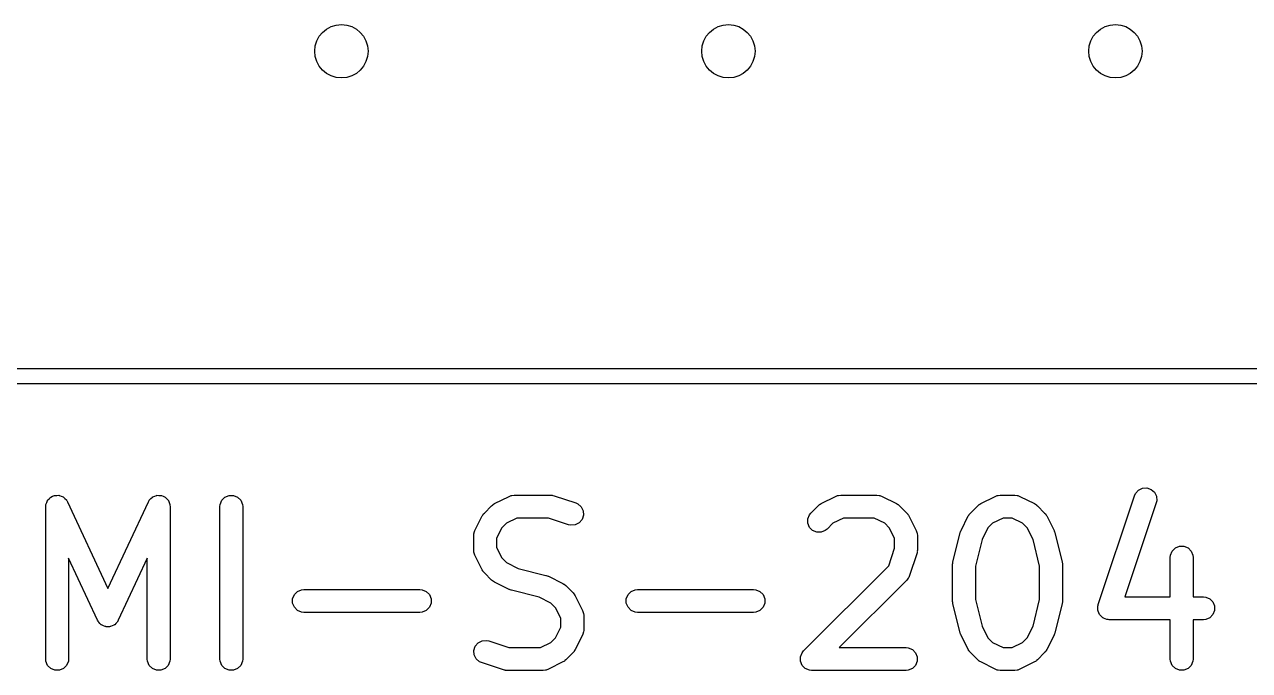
# Model space of a CAD drawing. Extents: x 3.77 to 7.16, y -4.93 to -3.32.
# Drawn here: x 6.1182 to 6.4348, y -4.8636 to -4.6968 of the extents above; entities that cross this region are included whole.
import ezdxf

# ---------------------------------------------------------------- set-up
doc = ezdxf.new("R2010")
doc.units = 0
doc.header["$MEASUREMENT"] = 0
doc.layers.add('BLACK', color=7, linetype='CONTINUOUS')

msp = doc.modelspace()

# ---------------------------------------------------------------- linework, layer by layer
at = {"layer": 'BLACK', "linetype": 'CONTINUOUS'}
for p, q in [((5.66648, -4.78566), (6.92238, -4.78566)), ((6.92435, -4.78959), (5.66451, -4.78959)), ((6.40529, -4.81794), (6.40604, -4.81707)), ((6.40604, -4.81707), (6.40707, -4.81656)), ((6.40707, -4.81656), (6.40822, -4.81647)), ((6.40822, -4.81647), (6.40932, -4.81684)), ((6.40932, -4.81684), (6.41019, -4.81759)), ((6.41019, -4.81759), (6.4107, -4.81862)), ((6.12369, -4.82128), (6.12372, -4.8209)), ((6.12372, -4.82083), (6.12373, -4.82079)), ((6.12372, -4.8209), (6.12372, -4.82083)), ((6.12373, -4.82079), (6.12374, -4.8207)), ((6.12374, -4.8207), (6.12394, -4.82023)), ((6.12394, -4.82023), (6.12411, -4.81975)), ((6.12411, -4.81975), (6.12416, -4.8197)), ((6.12416, -4.8197), (6.12418, -4.81964)), ((6.12418, -4.81964), (6.12455, -4.81928)), ((6.12455, -4.81928), (6.12489, -4.8189)), ((6.12489, -4.8189), (6.12495, -4.81887)), ((6.12495, -4.81887), (6.125, -4.81882)), ((6.125, -4.81882), (6.12547, -4.81863)), ((6.12547, -4.81863), (6.12594, -4.81841)), ((6.12594, -4.81841), (6.126, -4.81841)), ((6.126, -4.81841), (6.12606, -4.81838)), ((6.12606, -4.81838), (6.12658, -4.81838)), ((6.12658, -4.81838), (6.12709, -4.81836)), ((6.12709, -4.81836), (6.12715, -4.81838)), ((6.12715, -4.81838), (6.12721, -4.81838)), ((6.12721, -4.81838), (6.12769, -4.81858)), ((6.12769, -4.81858), (6.12817, -4.81875)), ((6.12817, -4.81875), (6.12822, -4.8188)), ((6.12822, -4.8188), (6.12828, -4.81882)), ((6.12828, -4.81882), (6.12864, -4.81919)), ((6.12864, -4.81919), (6.12902, -4.81953)), ((6.12902, -4.81953), (6.12907, -4.81961)), ((6.12907, -4.81961), (6.12909, -4.81964)), ((6.12909, -4.81964), (6.12912, -4.8197)), ((6.12912, -4.8197), (6.12931, -4.82003)), ((6.12931, -4.82003), (6.13976, -4.84242)), ((6.13976, -4.84242), (6.15021, -4.82003)), ((6.15021, -4.82003), (6.1504, -4.8197)), ((6.1504, -4.8197), (6.15043, -4.81964)), ((6.15043, -4.81964), (6.15046, -4.81961)), ((6.15046, -4.81961), (6.1505, -4.81953)), ((6.1505, -4.81953), (6.15088, -4.81919)), ((6.15088, -4.81919), (6.15124, -4.81882)), ((6.15124, -4.81882), (6.15131, -4.8188)), ((6.15131, -4.8188), (6.15135, -4.81875)), ((6.15135, -4.81875), (6.15184, -4.81858)), ((6.15184, -4.81858), (6.15231, -4.81838)), ((6.15231, -4.81838), (6.15238, -4.81838)), ((6.15238, -4.81838), (6.15244, -4.81836)), ((6.15244, -4.81836), (6.15295, -4.81838)), ((6.15295, -4.81838), (6.15346, -4.81838)), ((6.15346, -4.81838), (6.15352, -4.81841)), ((6.15352, -4.81841), (6.15359, -4.81841)), ((6.15359, -4.81841), (6.15405, -4.81863)), ((6.15405, -4.81863), (6.15453, -4.81882)), ((6.15453, -4.81882), (6.15457, -4.81887)), ((6.15457, -4.81887), (6.15463, -4.8189)), ((6.15463, -4.8189), (6.15498, -4.81928)), ((6.15498, -4.81928), (6.15534, -4.81964)), ((6.15534, -4.81964), (6.15537, -4.8197)), ((6.15537, -4.8197), (6.15541, -4.81975)), ((6.15541, -4.81975), (6.15559, -4.82023)), ((6.15559, -4.82023), (6.15578, -4.8207)), ((6.15578, -4.8207), (6.15579, -4.82079)), ((6.15579, -4.82079), (6.1558, -4.82083)), ((6.1558, -4.82083), (6.1558, -4.8209)), ((6.1558, -4.8209), (6.15584, -4.82128)), ((6.16868, -4.82128), (6.16874, -4.8207)), ((6.16874, -4.8207), (6.16918, -4.81964)), ((6.16918, -4.81964), (6.16999, -4.81882)), ((6.16999, -4.81882), (6.17106, -4.81838)), ((6.17106, -4.81838), (6.17221, -4.81838)), ((6.17221, -4.81838), (6.17327, -4.81882)), ((6.17327, -4.81882), (6.17409, -4.81964)), ((6.17409, -4.81964), (6.17453, -4.8207)), ((6.17453, -4.8207), (6.17459, -4.82128)), ((6.23704, -4.82294), (6.23891, -4.82107)), ((6.23891, -4.82107), (6.23914, -4.82088)), ((6.23914, -4.82088), (6.23919, -4.82082)), ((6.23919, -4.82082), (6.23928, -4.82076)), ((6.23928, -4.82076), (6.23936, -4.8207)), ((6.23936, -4.8207), (6.23943, -4.82067)), ((6.23943, -4.82067), (6.23968, -4.82051)), ((6.23968, -4.82051), (6.24343, -4.81864)), ((6.24343, -4.81864), (6.24397, -4.81843)), ((6.24397, -4.81843), (6.24407, -4.81842)), ((6.24407, -4.81842), (6.24417, -4.81838)), ((6.24417, -4.81838), (6.24475, -4.81833)), ((6.24475, -4.81833), (6.25412, -4.81833)), ((6.25412, -4.81833), (6.25441, -4.81835)), ((6.25441, -4.81835), (6.25449, -4.81835)), ((6.25449, -4.81835), (6.25459, -4.81837)), ((6.25459, -4.81837), (6.2547, -4.81838)), ((6.2547, -4.81838), (6.25477, -4.81841)), ((6.25477, -4.81841), (6.25506, -4.81848)), ((6.25506, -4.81848), (6.26068, -4.82035)), ((6.26068, -4.82035), (6.26121, -4.82059)), ((6.26121, -4.82059), (6.26208, -4.82134)), ((6.3214, -4.82294), (6.32328, -4.82107)), ((6.32328, -4.82107), (6.3235, -4.82088)), ((6.3235, -4.82088), (6.32355, -4.82082)), ((6.32355, -4.82082), (6.32364, -4.82076)), ((6.32364, -4.82076), (6.32372, -4.8207)), ((6.32372, -4.8207), (6.3238, -4.82067)), ((6.3238, -4.82067), (6.32404, -4.82051)), ((6.32404, -4.82051), (6.32779, -4.81864)), ((6.32779, -4.81864), (6.32833, -4.81843)), ((6.32833, -4.81843), (6.32844, -4.81842)), ((6.32844, -4.81842), (6.32854, -4.81838)), ((6.32854, -4.81838), (6.32911, -4.81833)), ((6.32911, -4.81833), (6.33849, -4.81833)), ((6.33849, -4.81833), (6.33906, -4.81838)), ((6.33906, -4.81838), (6.33916, -4.81842)), ((6.33916, -4.81842), (6.33927, -4.81843)), ((6.33927, -4.81843), (6.33981, -4.81864)), ((6.33981, -4.81864), (6.34356, -4.82051)), ((6.34356, -4.82051), (6.34381, -4.82067)), ((6.34381, -4.82067), (6.34388, -4.8207)), ((6.34388, -4.8207), (6.34396, -4.82076)), ((6.34396, -4.82076), (6.34405, -4.82082)), ((6.34405, -4.82082), (6.3441, -4.82088)), ((6.3441, -4.82088), (6.34432, -4.82107)), ((6.34432, -4.82107), (6.3462, -4.82294)), ((6.36265, -4.82294), (6.36452, -4.82107)), ((6.36452, -4.82107), (6.36475, -4.82088)), ((6.36475, -4.82088), (6.3648, -4.82082)), ((6.3648, -4.82082), (6.36489, -4.82076)), ((6.36489, -4.82076), (6.36497, -4.8207)), ((6.36497, -4.8207), (6.36504, -4.82067)), ((6.36504, -4.82067), (6.36529, -4.82051)), ((6.36529, -4.82051), (6.36904, -4.81864)), ((6.36904, -4.81864), (6.36958, -4.81843)), ((6.36958, -4.81843), (6.36968, -4.81842)), ((6.36968, -4.81842), (6.36978, -4.81838)), ((6.36978, -4.81838), (6.37036, -4.81833)), ((6.37036, -4.81833), (6.37411, -4.81833)), ((6.37411, -4.81833), (6.37468, -4.81838)), ((6.37468, -4.81838), (6.37478, -4.81842)), ((6.37478, -4.81842), (6.37489, -4.81843)), ((6.37489, -4.81843), (6.37543, -4.81864)), ((6.37543, -4.81864), (6.37918, -4.82051)), ((6.37918, -4.82051), (6.37943, -4.82067)), ((6.37943, -4.82067), (6.3795, -4.8207)), ((6.3795, -4.8207), (6.37958, -4.82076)), ((6.37958, -4.82076), (6.37967, -4.82082)), ((6.37967, -4.82082), (6.37972, -4.82088)), ((6.37972, -4.82088), (6.37995, -4.82107)), ((6.37995, -4.82107), (6.38182, -4.82294)), ((6.39568, -4.84659), (6.40505, -4.81847)), ((6.41065, -4.82034), (6.40258, -4.84457)), ((6.40505, -4.81847), (6.40529, -4.81794)), ((6.41078, -4.81977), (6.41065, -4.82034)), ((6.4107, -4.81862), (6.41078, -4.81977)), ((6.12369, -4.86065), (6.12369, -4.82128)), ((6.15584, -4.82128), (6.15584, -4.86065)), ((6.16868, -4.86065), (6.16868, -4.82128)), ((6.17459, -4.82128), (6.17459, -4.86065)), ((6.23461, -4.82746), (6.23648, -4.82371)), ((6.23648, -4.82371), (6.23664, -4.82346)), ((6.23664, -4.82346), (6.23667, -4.82339)), ((6.23667, -4.82339), (6.23674, -4.82331)), ((6.23674, -4.82331), (6.23679, -4.82322)), ((6.23679, -4.82322), (6.23685, -4.82317)), ((6.23685, -4.82317), (6.23704, -4.82294)), ((6.24545, -4.82423), (6.24275, -4.82558)), ((6.25364, -4.82423), (6.24545, -4.82423)), ((6.25881, -4.82595), (6.25364, -4.82423)), ((6.26208, -4.82134), (6.26259, -4.82237)), ((6.26268, -4.82352), (6.26231, -4.82462)), ((6.26259, -4.82237), (6.26268, -4.82352)), ((6.32059, -4.82445), (6.32103, -4.82339)), ((6.32103, -4.82339), (6.3214, -4.82294)), ((6.32981, -4.82423), (6.32711, -4.82558)), ((6.33779, -4.82423), (6.32981, -4.82423)), ((6.34049, -4.82558), (6.33779, -4.82423)), ((6.3462, -4.82294), (6.34639, -4.82317)), ((6.34639, -4.82317), (6.34644, -4.82322)), ((6.34644, -4.82322), (6.3465, -4.82331)), ((6.3465, -4.82331), (6.34657, -4.82339)), ((6.34657, -4.82339), (6.3466, -4.82346)), ((6.3466, -4.82346), (6.34675, -4.82371)), ((6.34675, -4.82371), (6.34863, -4.82746)), ((6.36022, -4.82746), (6.36209, -4.82371)), ((6.36209, -4.82371), (6.36225, -4.82346)), ((6.36225, -4.82346), (6.36228, -4.82339)), ((6.36228, -4.82339), (6.36235, -4.82331)), ((6.36235, -4.82331), (6.3624, -4.82322)), ((6.3624, -4.82322), (6.36246, -4.82317)), ((6.36246, -4.82317), (6.36265, -4.82294)), ((6.37106, -4.82423), (6.36836, -4.82558)), ((6.37341, -4.82423), (6.37106, -4.82423)), ((6.37611, -4.82558), (6.37341, -4.82423)), ((6.38182, -4.82294), (6.38201, -4.82317)), ((6.38201, -4.82317), (6.38206, -4.82322)), ((6.38206, -4.82322), (6.38212, -4.82331)), ((6.38212, -4.82331), (6.38219, -4.82339)), ((6.38219, -4.82339), (6.38222, -4.82346)), ((6.38222, -4.82346), (6.38237, -4.82371)), ((6.38237, -4.82371), (6.38425, -4.82746)), ((6.24155, -4.82678), (6.2402, -4.82947)), ((6.24275, -4.82558), (6.24155, -4.82678)), ((6.25938, -4.82608), (6.25881, -4.82595)), ((6.26053, -4.826), (6.25938, -4.82608)), ((6.26156, -4.82549), (6.26053, -4.826)), ((6.26231, -4.82462), (6.26156, -4.82549)), ((6.32059, -4.8256), (6.32059, -4.82445)), ((6.32103, -4.82667), (6.32059, -4.8256)), ((6.32185, -4.82748), (6.32103, -4.82667)), ((6.32558, -4.82712), (6.32513, -4.82748)), ((6.32711, -4.82558), (6.32558, -4.82712)), ((6.34168, -4.82678), (6.34049, -4.82558)), ((6.34303, -4.82947), (6.34168, -4.82678)), ((6.36716, -4.82678), (6.36565, -4.82981)), ((6.36836, -4.82558), (6.36716, -4.82678)), ((6.37731, -4.82678), (6.37611, -4.82558)), ((6.37882, -4.82981), (6.37731, -4.82678)), ((6.2343, -4.82878), (6.23435, -4.8282)), ((6.2343, -4.83253), (6.2343, -4.82878)), ((6.23435, -4.8282), (6.23439, -4.8281)), ((6.23439, -4.8281), (6.2344, -4.828)), ((6.2344, -4.828), (6.23461, -4.82746)), ((6.2402, -4.82947), (6.2402, -4.83183)), ((6.32291, -4.82792), (6.32185, -4.82748)), ((6.32407, -4.82792), (6.32291, -4.82792)), ((6.32513, -4.82748), (6.32407, -4.82792)), ((6.34303, -4.83205), (6.34303, -4.82947)), ((6.34863, -4.82746), (6.34883, -4.828)), ((6.34883, -4.828), (6.34884, -4.8281)), ((6.34884, -4.8281), (6.34888, -4.8282)), ((6.34888, -4.8282), (6.34894, -4.82878)), ((6.34894, -4.82878), (6.34894, -4.83253)), ((6.35812, -4.83556), (6.35999, -4.82806)), ((6.35999, -4.82806), (6.36001, -4.82802)), ((6.36001, -4.828), (6.3601, -4.82776)), ((6.36001, -4.82802), (6.36001, -4.828)), ((6.3601, -4.82776), (6.36019, -4.82752)), ((6.36019, -4.82752), (6.3602, -4.8275)), ((6.3602, -4.8275), (6.36022, -4.82746)), ((6.36565, -4.82981), (6.36394, -4.83664)), ((6.38053, -4.83664), (6.37882, -4.82981)), ((6.38425, -4.82746), (6.38426, -4.8275)), ((6.38426, -4.8275), (6.38428, -4.82752)), ((6.38428, -4.82752), (6.38436, -4.82776)), ((6.38436, -4.82776), (6.38445, -4.828)), ((6.38445, -4.828), (6.38446, -4.82802)), ((6.38446, -4.82802), (6.38447, -4.82806)), ((6.38447, -4.82806), (6.38635, -4.83556)), ((6.23435, -4.8331), (6.2343, -4.83253)), ((6.23439, -4.8332), (6.23435, -4.8331)), ((6.2344, -4.83331), (6.23439, -4.8332)), ((6.23461, -4.83385), (6.2344, -4.83331)), ((6.2402, -4.83183), (6.24155, -4.83453)), ((6.34153, -4.83656), (6.34303, -4.83205)), ((6.34879, -4.83346), (6.34691, -4.83909)), ((6.34885, -4.83318), (6.34879, -4.83346)), ((6.34888, -4.8331), (6.34885, -4.83318)), ((6.34889, -4.833), (6.34888, -4.8331)), ((6.34892, -4.8329), (6.34889, -4.833)), ((6.34894, -4.83253), (6.34891, -4.83282)), ((6.34891, -4.83282), (6.34892, -4.8329)), ((6.41433, -4.83383), (6.41477, -4.83276)), ((6.41477, -4.83276), (6.41559, -4.83195)), ((6.41559, -4.83195), (6.41665, -4.83151)), ((6.41665, -4.83151), (6.4178, -4.83151)), ((6.4178, -4.83151), (6.41887, -4.83195)), ((6.41887, -4.83195), (6.41968, -4.83276)), ((6.41968, -4.83276), (6.42012, -4.83383)), ((6.13709, -4.85065), (6.12959, -4.83459)), ((6.12959, -4.83459), (6.12959, -4.86065)), ((6.14993, -4.83459), (6.14244, -4.85065)), ((6.14993, -4.86065), (6.14993, -4.83459)), ((6.23648, -4.8376), (6.23461, -4.83385)), ((6.24155, -4.83453), (6.24275, -4.83572)), ((6.24275, -4.83572), (6.24578, -4.83724)), ((6.31953, -4.85856), (6.34153, -4.83656)), ((6.35803, -4.83628), (6.35804, -4.83618)), ((6.35803, -4.84565), (6.35803, -4.83628)), ((6.35804, -4.83613), (6.35807, -4.83592)), ((6.35804, -4.83618), (6.35804, -4.83613)), ((6.35807, -4.83592), (6.35809, -4.8357)), ((6.35809, -4.8357), (6.3581, -4.83566)), ((6.3581, -4.83566), (6.35812, -4.83556)), ((6.36394, -4.83664), (6.36394, -4.84529)), ((6.38053, -4.84529), (6.38053, -4.83664)), ((6.38635, -4.83556), (6.38636, -4.83566)), ((6.38636, -4.83566), (6.38638, -4.8357)), ((6.38638, -4.8357), (6.3864, -4.83592)), ((6.3864, -4.83592), (6.38643, -4.83613)), ((6.38643, -4.83613), (6.38642, -4.83618)), ((6.38642, -4.83618), (6.38643, -4.83628)), ((6.38643, -4.83628), (6.38643, -4.84565)), ((6.41427, -4.8344), (6.41433, -4.83383)), ((6.41427, -4.84457), (6.41427, -4.8344)), ((6.42012, -4.83383), (6.42018, -4.8344)), ((6.42018, -4.8344), (6.42018, -4.84457)), ((6.23664, -4.83785), (6.23648, -4.8376)), ((6.23667, -4.83792), (6.23664, -4.83785)), ((6.23674, -4.838), (6.23667, -4.83792)), ((6.23679, -4.83809), (6.23674, -4.838)), ((6.23685, -4.83814), (6.23679, -4.83809)), ((6.23704, -4.83836), (6.23685, -4.83814)), ((6.23891, -4.84024), (6.23704, -4.83836)), ((6.24578, -4.83724), (6.25296, -4.83904)), ((6.25296, -4.83904), (6.25301, -4.83905)), ((6.25301, -4.83905), (6.25303, -4.83905)), ((6.25303, -4.83905), (6.25327, -4.83914)), ((6.25327, -4.83914), (6.25351, -4.83923)), ((6.25351, -4.83923), (6.25353, -4.83924)), ((6.25353, -4.83924), (6.25357, -4.83926)), ((6.25357, -4.83926), (6.25732, -4.84113)), ((6.34657, -4.83979), (6.3462, -4.84024)), ((6.34661, -4.83969), (6.34657, -4.83979)), ((6.34668, -4.83961), (6.34661, -4.83969)), ((6.34691, -4.83909), (6.34668, -4.83961)), ((6.18793, -4.84401), (6.18874, -4.8432)), ((6.18874, -4.8432), (6.1898, -4.84275)), ((6.1898, -4.84275), (6.19038, -4.8427)), ((6.19038, -4.8427), (6.22038, -4.8427)), ((6.22038, -4.8427), (6.22095, -4.84275)), ((6.22095, -4.84275), (6.22202, -4.8432)), ((6.22202, -4.8432), (6.22283, -4.84401)), ((6.23914, -4.84042), (6.23891, -4.84024)), ((6.23919, -4.84048), (6.23914, -4.84042)), ((6.23928, -4.84054), (6.23919, -4.84048)), ((6.23936, -4.84061), (6.23928, -4.84054)), ((6.23943, -4.84064), (6.23936, -4.84061)), ((6.23968, -4.84079), (6.23943, -4.84064)), ((6.24343, -4.84267), (6.23968, -4.84079)), ((6.24347, -4.84268), (6.24343, -4.84267)), ((6.24349, -4.8427), (6.24347, -4.84268)), ((6.24373, -4.84278), (6.24349, -4.8427)), ((6.24397, -4.84287), (6.24373, -4.84278)), ((6.24399, -4.84288), (6.24397, -4.84287)), ((6.24403, -4.84289), (6.24399, -4.84288)), ((6.25122, -4.84469), (6.24403, -4.84289)), ((6.25732, -4.84113), (6.25757, -4.84129)), ((6.25757, -4.84129), (6.25764, -4.84132)), ((6.25764, -4.84132), (6.25772, -4.84139)), ((6.25772, -4.84139), (6.25781, -4.84144)), ((6.25781, -4.84144), (6.25786, -4.8415)), ((6.25786, -4.8415), (6.25809, -4.84169)), ((6.25809, -4.84169), (6.25996, -4.84356)), ((6.27416, -4.84401), (6.27498, -4.8432)), ((6.27498, -4.8432), (6.27604, -4.84275)), ((6.27604, -4.84275), (6.27662, -4.8427)), ((6.27662, -4.8427), (6.30662, -4.8427)), ((6.30662, -4.8427), (6.30719, -4.84275)), ((6.30719, -4.84275), (6.30826, -4.8432)), ((6.30826, -4.8432), (6.30907, -4.84401)), ((6.3462, -4.84024), (6.32874, -4.8577)), ((6.18748, -4.84507), (6.18793, -4.84401)), ((6.18748, -4.84623), (6.18748, -4.84507)), ((6.18793, -4.84729), (6.18748, -4.84623)), ((6.22283, -4.84401), (6.22327, -4.84507)), ((6.22327, -4.84623), (6.22283, -4.84729)), ((6.22327, -4.84507), (6.22327, -4.84623)), ((6.25425, -4.8462), (6.25122, -4.84469)), ((6.25545, -4.8474), (6.25425, -4.8462)), ((6.25996, -4.84356), (6.26015, -4.84379)), ((6.26015, -4.84379), (6.2602, -4.84384)), ((6.2602, -4.84384), (6.26026, -4.84393)), ((6.26026, -4.84393), (6.26033, -4.84401)), ((6.26033, -4.84401), (6.26036, -4.84408)), ((6.26036, -4.84408), (6.26051, -4.84433)), ((6.26051, -4.84433), (6.26239, -4.84808)), ((6.27372, -4.84507), (6.27416, -4.84401)), ((6.27372, -4.84623), (6.27372, -4.84507)), ((6.27416, -4.84729), (6.27372, -4.84623)), ((6.30907, -4.84401), (6.30951, -4.84507)), ((6.30951, -4.84623), (6.30907, -4.84729)), ((6.30951, -4.84507), (6.30951, -4.84623)), ((6.35804, -4.84575), (6.35803, -4.84565)), ((6.35804, -4.84579), (6.35804, -4.84575)), ((6.35807, -4.84601), (6.35804, -4.84579)), ((6.35809, -4.84623), (6.35807, -4.84601)), ((6.3581, -4.84627), (6.35809, -4.84623)), ((6.35812, -4.84637), (6.3581, -4.84627)), ((6.35999, -4.85387), (6.35812, -4.84637)), ((6.36394, -4.84529), (6.36565, -4.85212)), ((6.37882, -4.85212), (6.38053, -4.84529)), ((6.38635, -4.84637), (6.38447, -4.85387)), ((6.38636, -4.84627), (6.38635, -4.84637)), ((6.38638, -4.84623), (6.38636, -4.84627)), ((6.3864, -4.84601), (6.38638, -4.84623)), ((6.38643, -4.84579), (6.3864, -4.84601)), ((6.38643, -4.84565), (6.38642, -4.84575)), ((6.38642, -4.84575), (6.38643, -4.84579)), ((6.40258, -4.84457), (6.41427, -4.84457)), ((6.42018, -4.84457), (6.42285, -4.84457)), ((6.42285, -4.84457), (6.42343, -4.84463)), ((6.42343, -4.84463), (6.42449, -4.84507)), ((6.42449, -4.84507), (6.42531, -4.84588)), ((6.42531, -4.84588), (6.42575, -4.84695)), ((6.18874, -4.84811), (6.18793, -4.84729)), ((6.1898, -4.84855), (6.18874, -4.84811)), ((6.19038, -4.8486), (6.1898, -4.84855)), ((6.22038, -4.8486), (6.19038, -4.8486)), ((6.22095, -4.84855), (6.22038, -4.8486)), ((6.22202, -4.84811), (6.22095, -4.84855)), ((6.22283, -4.84729), (6.22202, -4.84811)), ((6.25679, -4.8501), (6.25545, -4.8474)), ((6.26239, -4.84808), (6.26259, -4.84862)), ((6.26259, -4.84862), (6.2626, -4.84873)), ((6.2626, -4.84873), (6.26264, -4.84882)), ((6.26264, -4.84882), (6.2627, -4.8494)), ((6.2627, -4.8494), (6.2627, -4.85315)), ((6.27498, -4.84811), (6.27416, -4.84729)), ((6.27604, -4.84855), (6.27498, -4.84811)), ((6.27662, -4.8486), (6.27604, -4.84855)), ((6.30662, -4.8486), (6.27662, -4.8486)), ((6.30719, -4.84855), (6.30662, -4.8486)), ((6.30826, -4.84811), (6.30719, -4.84855)), ((6.30907, -4.84729), (6.30826, -4.84811)), ((6.39555, -4.84716), (6.39558, -4.84701)), ((6.39558, -4.84763), (6.39555, -4.84716)), ((6.39558, -4.84695), (6.39561, -4.84688)), ((6.39558, -4.84701), (6.39558, -4.84695)), ((6.39558, -4.8481), (6.39558, -4.84763)), ((6.39562, -4.8482), (6.39558, -4.8481)), ((6.39561, -4.84688), (6.39568, -4.84659)), ((6.39563, -4.84831), (6.39562, -4.8482)), ((6.39584, -4.84873), (6.39563, -4.84831)), ((6.39602, -4.84917), (6.39584, -4.84873)), ((6.3961, -4.84924), (6.39602, -4.84917)), ((6.39615, -4.84934), (6.3961, -4.84924)), ((6.3965, -4.84965), (6.39615, -4.84934)), ((6.42531, -4.84917), (6.42449, -4.84998)), ((6.42575, -4.8481), (6.42531, -4.84917)), ((6.42575, -4.84695), (6.42575, -4.8481)), ((6.13721, -4.85086), (6.13709, -4.85065)), ((6.13724, -4.85093), (6.13721, -4.85086)), ((6.13728, -4.85098), (6.13724, -4.85093)), ((6.13738, -4.85115), (6.13728, -4.85098)), ((6.13771, -4.85145), (6.13738, -4.85115)), ((6.13802, -4.85178), (6.13771, -4.85145)), ((6.13813, -4.85184), (6.13802, -4.85178)), ((6.13823, -4.85192), (6.13813, -4.85184)), ((6.13865, -4.85208), (6.13823, -4.85192)), ((6.13906, -4.85227), (6.13865, -4.85208)), ((6.13919, -4.85227), (6.13906, -4.85227)), ((6.13931, -4.85232), (6.13919, -4.85227)), ((6.13976, -4.8523), (6.13931, -4.85232)), ((6.14021, -4.85232), (6.13976, -4.8523)), ((6.14033, -4.85227), (6.14021, -4.85232)), ((6.14046, -4.85227), (6.14033, -4.85227)), ((6.14087, -4.85208), (6.14046, -4.85227)), ((6.14129, -4.85192), (6.14087, -4.85208)), ((6.14139, -4.85184), (6.14129, -4.85192)), ((6.14151, -4.85178), (6.14139, -4.85184)), ((6.14181, -4.85145), (6.14151, -4.85178)), ((6.14214, -4.85115), (6.14181, -4.85145)), ((6.14224, -4.85098), (6.14214, -4.85115)), ((6.14229, -4.85093), (6.14224, -4.85098)), ((6.14231, -4.85086), (6.14229, -4.85093)), ((6.14244, -4.85065), (6.14231, -4.85086)), ((6.25545, -4.85515), (6.25679, -4.85245)), ((6.25679, -4.85245), (6.25679, -4.8501)), ((6.36565, -4.85212), (6.36716, -4.85515)), ((6.37731, -4.85515), (6.37882, -4.85212)), ((6.39684, -4.84998), (6.3965, -4.84965)), ((6.39694, -4.85002), (6.39684, -4.84998)), ((6.39702, -4.85009), (6.39694, -4.85002)), ((6.39747, -4.85024), (6.39702, -4.85009)), ((6.3979, -4.85042), (6.39747, -4.85024)), ((6.39805, -4.85044), (6.3979, -4.85042)), ((6.39811, -4.85045), (6.39805, -4.85044)), ((6.39819, -4.85045), (6.39811, -4.85045)), ((6.39848, -4.85048), (6.39819, -4.85045)), ((6.41427, -4.85048), (6.39848, -4.85048)), ((6.41427, -4.86065), (6.41427, -4.85048)), ((6.42285, -4.85048), (6.42018, -4.85048)), ((6.42018, -4.85048), (6.42018, -4.86065)), ((6.42343, -4.85042), (6.42285, -4.85048)), ((6.42449, -4.84998), (6.42343, -4.85042)), ((6.23647, -4.85593), (6.23762, -4.85584)), ((6.23762, -4.85584), (6.23818, -4.85597)), ((6.25425, -4.85635), (6.25545, -4.85515)), ((6.26239, -4.85447), (6.26051, -4.85822)), ((6.26259, -4.85393), (6.26239, -4.85447)), ((6.2626, -4.85382), (6.26259, -4.85393)), ((6.26264, -4.85373), (6.2626, -4.85382)), ((6.2627, -4.85315), (6.26264, -4.85373)), ((6.36001, -4.85391), (6.35999, -4.85387)), ((6.36001, -4.85393), (6.36001, -4.85391)), ((6.3601, -4.85417), (6.36001, -4.85393)), ((6.36019, -4.85441), (6.3601, -4.85417)), ((6.3602, -4.85443), (6.36019, -4.85441)), ((6.36022, -4.85447), (6.3602, -4.85443)), ((6.36209, -4.85822), (6.36022, -4.85447)), ((6.36716, -4.85515), (6.36836, -4.85635)), ((6.37611, -4.85635), (6.37731, -4.85515)), ((6.38425, -4.85447), (6.38237, -4.85822)), ((6.38426, -4.85443), (6.38425, -4.85447)), ((6.38428, -4.85441), (6.38426, -4.85443)), ((6.38436, -4.85417), (6.38428, -4.85441)), ((6.38445, -4.85393), (6.38436, -4.85417)), ((6.38446, -4.85391), (6.38445, -4.85393)), ((6.38447, -4.85387), (6.38446, -4.85391)), ((6.23432, -4.8584), (6.23468, -4.85731)), ((6.2344, -4.85955), (6.23432, -4.8584)), ((6.23468, -4.85731), (6.23544, -4.85644)), ((6.23544, -4.85644), (6.23647, -4.85593)), ((6.23818, -4.85597), (6.24335, -4.8577)), ((6.24335, -4.8577), (6.25155, -4.8577)), ((6.25155, -4.8577), (6.25425, -4.85635)), ((6.25996, -4.85899), (6.25809, -4.86086)), ((6.26015, -4.85876), (6.25996, -4.85899)), ((6.2602, -4.85871), (6.26015, -4.85876)), ((6.26026, -4.85862), (6.2602, -4.85871)), ((6.26033, -4.85854), (6.26026, -4.85862)), ((6.26036, -4.85847), (6.26033, -4.85854)), ((6.26051, -4.85822), (6.26036, -4.85847)), ((6.31872, -4.86007), (6.31916, -4.85901)), ((6.31916, -4.85901), (6.31953, -4.85856)), ((6.32874, -4.8577), (6.34599, -4.8577)), ((6.34599, -4.8577), (6.34656, -4.85775)), ((6.34656, -4.85775), (6.34763, -4.85819)), ((6.34763, -4.85819), (6.34844, -4.85901)), ((6.34844, -4.85901), (6.34888, -4.86007)), ((6.36225, -4.85847), (6.36209, -4.85822)), ((6.36228, -4.85854), (6.36225, -4.85847)), ((6.36235, -4.85862), (6.36228, -4.85854)), ((6.3624, -4.85871), (6.36235, -4.85862)), ((6.36246, -4.85876), (6.3624, -4.85871)), ((6.36265, -4.85899), (6.36246, -4.85876)), ((6.36452, -4.86086), (6.36265, -4.85899)), ((6.36836, -4.85635), (6.37106, -4.8577)), ((6.37106, -4.8577), (6.37341, -4.8577)), ((6.37341, -4.8577), (6.37611, -4.85635)), ((6.38182, -4.85899), (6.37995, -4.86086)), ((6.38201, -4.85876), (6.38182, -4.85899)), ((6.38206, -4.85871), (6.38201, -4.85876)), ((6.38212, -4.85862), (6.38206, -4.85871)), ((6.38219, -4.85854), (6.38212, -4.85862)), ((6.38222, -4.85847), (6.38219, -4.85854)), ((6.38237, -4.85822), (6.38222, -4.85847)), ((6.12374, -4.86122), (6.12369, -4.86065)), ((6.12418, -4.86229), (6.12374, -4.86122)), ((6.12953, -4.86122), (6.12909, -4.86229)), ((6.12959, -4.86065), (6.12953, -4.86122)), ((6.14999, -4.86122), (6.14993, -4.86065)), ((6.15043, -4.86229), (6.14999, -4.86122)), ((6.15578, -4.86122), (6.15534, -4.86229)), ((6.15584, -4.86065), (6.15578, -4.86122)), ((6.16874, -4.86122), (6.16868, -4.86065)), ((6.16918, -4.86229), (6.16874, -4.86122)), ((6.17453, -4.86122), (6.17409, -4.86229)), ((6.17459, -4.86065), (6.17453, -4.86122)), ((6.23492, -4.86058), (6.2344, -4.85955)), ((6.23579, -4.86134), (6.23492, -4.86058)), ((6.23632, -4.86158), (6.23579, -4.86134)), ((6.24194, -4.86345), (6.23632, -4.86158)), ((6.25732, -4.86141), (6.25357, -4.86329)), ((6.25757, -4.86126), (6.25732, -4.86141)), ((6.25764, -4.86123), (6.25757, -4.86126)), ((6.25772, -4.86116), (6.25764, -4.86123)), ((6.25781, -4.86111), (6.25772, -4.86116)), ((6.25786, -4.86105), (6.25781, -4.86111)), ((6.25809, -4.86086), (6.25786, -4.86105)), ((6.31872, -4.86122), (6.31872, -4.86007)), ((6.31916, -4.86229), (6.31872, -4.86122)), ((6.34888, -4.86122), (6.34844, -4.86229)), ((6.34888, -4.86007), (6.34888, -4.86122)), ((6.36475, -4.86105), (6.36452, -4.86086)), ((6.3648, -4.86111), (6.36475, -4.86105)), ((6.36489, -4.86116), (6.3648, -4.86111)), ((6.36497, -4.86123), (6.36489, -4.86116)), ((6.36504, -4.86126), (6.36497, -4.86123)), ((6.36529, -4.86141), (6.36504, -4.86126)), ((6.36904, -4.86329), (6.36529, -4.86141)), ((6.37918, -4.86141), (6.37543, -4.86329)), ((6.37943, -4.86126), (6.37918, -4.86141)), ((6.3795, -4.86123), (6.37943, -4.86126)), ((6.37958, -4.86116), (6.3795, -4.86123)), ((6.37967, -4.86111), (6.37958, -4.86116)), ((6.37972, -4.86105), (6.37967, -4.86111)), ((6.37995, -4.86086), (6.37972, -4.86105)), ((6.41433, -4.86122), (6.41427, -4.86065)), ((6.41477, -4.86229), (6.41433, -4.86122)), ((6.42012, -4.86122), (6.41968, -4.86229)), ((6.42018, -4.86065), (6.42012, -4.86122)), ((6.125, -4.8631), (6.12418, -4.86229)), ((6.12606, -4.86354), (6.125, -4.8631)), ((6.12721, -4.86354), (6.12606, -4.86354)), ((6.12828, -4.8631), (6.12721, -4.86354)), ((6.12909, -4.86229), (6.12828, -4.8631)), ((6.15124, -4.8631), (6.15043, -4.86229)), ((6.15231, -4.86354), (6.15124, -4.8631)), ((6.15346, -4.86354), (6.15231, -4.86354)), ((6.15453, -4.8631), (6.15346, -4.86354)), ((6.15534, -4.86229), (6.15453, -4.8631)), ((6.16999, -4.8631), (6.16918, -4.86229)), ((6.17106, -4.86354), (6.16999, -4.8631)), ((6.17221, -4.86354), (6.17106, -4.86354)), ((6.17327, -4.8631), (6.17221, -4.86354)), ((6.17409, -4.86229), (6.17327, -4.8631)), ((6.24223, -4.86351), (6.24194, -4.86345)), ((6.2423, -4.86354), (6.24223, -4.86351)), ((6.2424, -4.86355), (6.2423, -4.86354)), ((6.2425, -4.86358), (6.2424, -4.86355)), ((6.24258, -4.86357), (6.2425, -4.86358)), ((6.24287, -4.8636), (6.24258, -4.86357)), ((6.25225, -4.8636), (6.24287, -4.8636)), ((6.25282, -4.86354), (6.25225, -4.8636)), ((6.25292, -4.8635), (6.25282, -4.86354)), ((6.25303, -4.8635), (6.25292, -4.8635)), ((6.25357, -4.86329), (6.25303, -4.8635)), ((6.31997, -4.8631), (6.31916, -4.86229)), ((6.32104, -4.86354), (6.31997, -4.8631)), ((6.32161, -4.8636), (6.32104, -4.86354)), ((6.34599, -4.8636), (6.32161, -4.8636)), ((6.34656, -4.86354), (6.34599, -4.8636)), ((6.34763, -4.8631), (6.34656, -4.86354)), ((6.34844, -4.86229), (6.34763, -4.8631)), ((6.36958, -4.8635), (6.36904, -4.86329)), ((6.36968, -4.8635), (6.36958, -4.8635)), ((6.36978, -4.86354), (6.36968, -4.8635)), ((6.37036, -4.8636), (6.36978, -4.86354)), ((6.37411, -4.8636), (6.37036, -4.8636)), ((6.37468, -4.86354), (6.37411, -4.8636)), ((6.37478, -4.8635), (6.37468, -4.86354)), ((6.37489, -4.8635), (6.37478, -4.8635)), ((6.37543, -4.86329), (6.37489, -4.8635)), ((6.41559, -4.8631), (6.41477, -4.86229)), ((6.41665, -4.86354), (6.41559, -4.8631)), ((6.4178, -4.86354), (6.41665, -4.86354)), ((6.41887, -4.8631), (6.4178, -4.86354)), ((6.41968, -4.86229), (6.41887, -4.8631))]:
    msp.add_line(p, q, dxfattribs=at)
at = {"layer": 'BLACK'}
for centre in [(6.2001, -4.70369), (6.2001, -4.70369), (6.3001, -4.70369), (6.3001, -4.70369), (6.4001, -4.70369), (6.4001, -4.70369)]:
    msp.add_circle(centre, 0.00689, dxfattribs=at)

doc.saveas('drawing.dxf')
